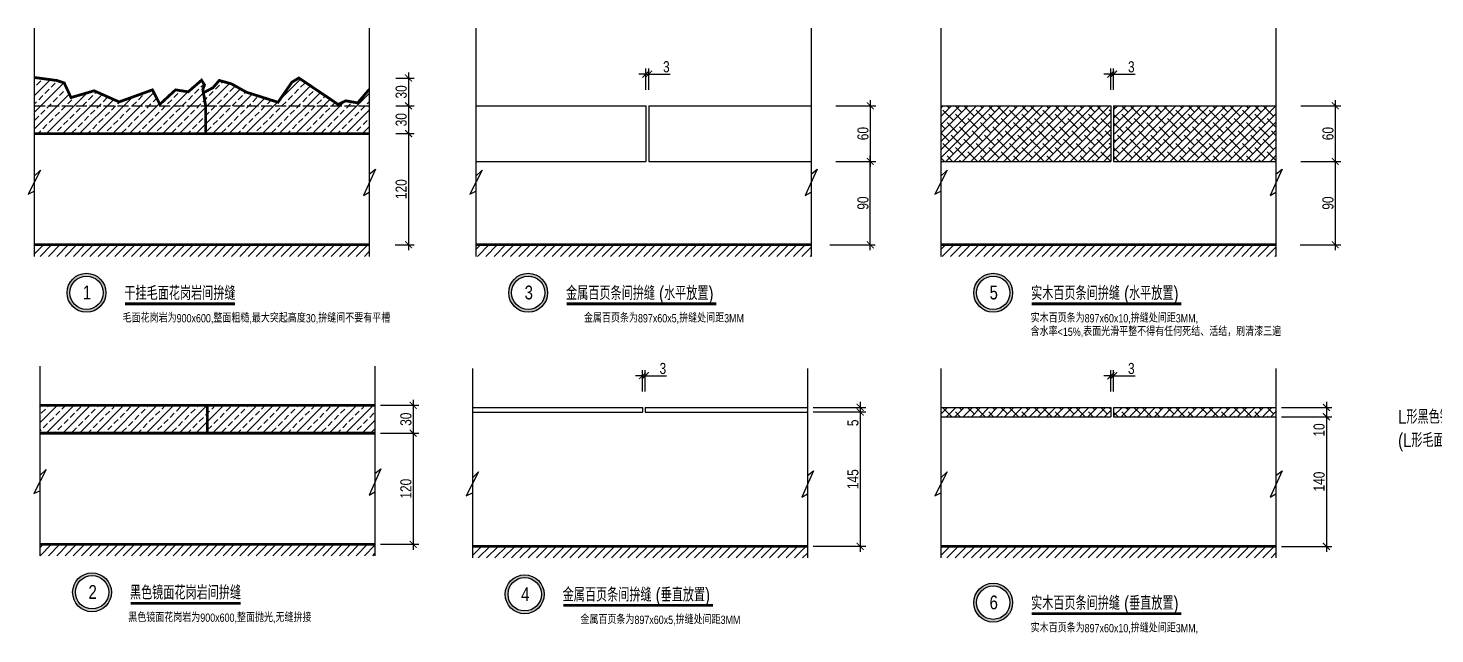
# Model space of a CAD drawing. Extents: x 13851 to 16195, y 22596 to 24292.
# Drawn here: x 13894 to 15413, y 23638 to 24292 of the extents above; entities that cross this region are included whole.
import ezdxf

# ---------------------------------------------------------------- set-up
doc = ezdxf.new("R2010")
doc.units = 0
doc.linetypes.add('ACAD_ISO02W100', pattern=[15, 12, -3])
doc.layers.get('0').update_dxf_attribs({"linetype": 'CONTINUOUS'})
doc.layers.get('DEFPOINTS').update_dxf_attribs({"linetype": 'CONTINUOUS'})
for name, color, linetype in [('LAYER1', 1, 'CONTINUOUS'), ('LAYER2', 2, 'CONTINUOUS'), ('TEXT', 3, 'CONTINUOUS')]:
    doc.layers.add(name, color=color, linetype=linetype)
doc.styles.get("Standard").update_dxf_attribs({"font": 'ros.shx', "width": 0.8, "bigfont": 'hztxt.shx'})
doc.dimstyles.get("Standard").update_dxf_attribs({"dimtxt": 0.18, "dimasz": 0.18, "dimexe": 0.18, "dimexo": 0.0625, "dimgap": 0.09, "dimtad": 0, "dimtih": 1, "dimtoh": 1, "dimdec": 4, "dimzin": 0, "dimtxsty": 'STANDARD', "dimcen": 0.09, "dimazin": 3, "dimtfac": 1, "dimtdec": 4, "dimtofl": 0, "dimtmove": 0, "dimatfit": 3, "dimtolj": 1, "dimtzin": 0})

# ---------------------------------------------------------------- blocks, each defined once
blk = doc.blocks.new('_ARCHTICK')
at = {"color": 0, "linetype": 'BYBLOCK', "const_width": 0.15}
blk.add_lwpolyline([(-0.5, -0.5), (0.5, 0.5)], dxfattribs=at)
blk = doc.blocks.new('*D1')
at = {"color": 0, "linetype": 'BYBLOCK'}
for p, q in [((1237.5, 203), (1257.3, 203)), ((1251.3, 209), (1251.3, 167)), ((1237.5, 173), (1257.3, 173))]:
    blk.add_line(p, q, dxfattribs=at)
at = {"layer": 'DEFPOINTS', "color": 0, "linetype": 'BYBLOCK'}
for p in [(1231.5, 203), (1231.5, 173), (1251.3, 173)]:
    blk.add_point(p, dxfattribs=at)
at = {"color": 0, "linetype": 'BYBLOCK', "xscale": 7.5, "yscale": 7.5, "zscale": 7.5}
for p, rotation in [((1251.3, 203), 90), ((1251.3, 173), 270)]:
    blk.add_blockref('_ARCHTICK', p, dxfattribs=dict(at, rotation=rotation))
at = {"color": 0, "linetype": 'BYBLOCK', "insert": (1243.4, 188), "char_height": 12, "attachment_point": 5, "rotation": 90}
blk.add_mtext('\\A1;30', dxfattribs=at)
blk = doc.blocks.new('*D2')
at = {"color": 0, "linetype": 'BYBLOCK'}
for p, q in [((1251.3, 179), (1251.3, 137)), ((1237.5, 143), (1257.3, 143))]:
    blk.add_line(p, q, dxfattribs=at)
at = {"layer": 'DEFPOINTS', "color": 0, "linetype": 'BYBLOCK'}
for p in [(1231.5, 173), (1231.5, 143), (1251.3, 143)]:
    blk.add_point(p, dxfattribs=at)
at = {"color": 0, "linetype": 'BYBLOCK', "xscale": 7.5, "yscale": 7.5, "zscale": 7.5}
for p, rotation in [((1251.3, 173), 90), ((1251.3, 143), 270)]:
    blk.add_blockref('_ARCHTICK', p, dxfattribs=dict(at, rotation=rotation))
at = {"color": 0, "linetype": 'BYBLOCK', "insert": (1243.4, 158), "char_height": 12, "attachment_point": 5, "rotation": 90}
blk.add_mtext('\\A1;30', dxfattribs=at)
blk = doc.blocks.new('*D3')
at = {"color": 0, "linetype": 'BYBLOCK'}
for p, q in [((1251.3, 149), (1251.3, 17)), ((1237, 23), (1257.3, 23))]:
    blk.add_line(p, q, dxfattribs=at)
at = {"layer": 'DEFPOINTS', "color": 0, "linetype": 'BYBLOCK'}
for p in [(1231.5, 143), (1231, 23), (1251.3, 23)]:
    blk.add_point(p, dxfattribs=at)
at = {"color": 0, "linetype": 'BYBLOCK', "xscale": 7.5, "yscale": 7.5, "zscale": 7.5}
for p, rotation in [((1251.3, 143), 90), ((1251.3, 23), 270)]:
    blk.add_blockref('_ARCHTICK', p, dxfattribs=dict(at, rotation=rotation))
at = {"color": 0, "linetype": 'BYBLOCK', "insert": (1243.4, 83), "char_height": 12, "attachment_point": 5, "rotation": 90}
blk.add_mtext('\\A1;120', dxfattribs=at)
blk = doc.blocks.new('*D4')
at = {"color": 0, "linetype": 'BYBLOCK'}
for p, q in [((1211.6, -195.8), (1252.9, -195.8)), ((1246.9, -189.8), (1246.9, -231.8)), ((1211.6, -225.8), (1252.9, -225.8))]:
    blk.add_line(p, q, dxfattribs=at)
at = {"layer": 'DEFPOINTS', "color": 0, "linetype": 'BYBLOCK'}
for p in [(1205.6, -195.8), (1205.6, -225.8), (1246.9, -225.8)]:
    blk.add_point(p, dxfattribs=at)
at = {"color": 0, "linetype": 'BYBLOCK', "xscale": 7.5, "yscale": 7.5, "zscale": 7.5}
for p, rotation in [((1246.9, -195.8), 90), ((1246.9, -225.8), 270)]:
    blk.add_blockref('_ARCHTICK', p, dxfattribs=dict(at, rotation=rotation))
at = {"color": 0, "linetype": 'BYBLOCK', "insert": (1239.1, -210.8), "char_height": 12, "attachment_point": 5, "rotation": 90}
blk.add_mtext('\\A1;30', dxfattribs=at)
blk = doc.blocks.new('*D5')
at = {"color": 0, "linetype": 'BYBLOCK'}
for p, q in [((1246.9, -219.8), (1246.9, -351.8)), ((1211.6, -345.8), (1252.9, -345.8))]:
    blk.add_line(p, q, dxfattribs=at)
at = {"layer": 'DEFPOINTS', "color": 0, "linetype": 'BYBLOCK'}
for p in [(1205.6, -225.8), (1205.6, -345.8), (1246.9, -345.8)]:
    blk.add_point(p, dxfattribs=at)
at = {"color": 0, "linetype": 'BYBLOCK', "xscale": 7.5, "yscale": 7.5, "zscale": 7.5}
for p, rotation in [((1246.9, -225.8), 90), ((1246.9, -345.8), 270)]:
    blk.add_blockref('_ARCHTICK', p, dxfattribs=dict(at, rotation=rotation))
at = {"color": 0, "linetype": 'BYBLOCK', "insert": (1239.1, -285.8), "char_height": 12, "attachment_point": 5, "rotation": 90}
blk.add_mtext('\\A1;120', dxfattribs=at)
blk = doc.blocks.new('*D6')
at = {"color": 0, "linetype": 'BYBLOCK'}
for p, q in [((14803.1, 24213.7), (14803.1, 24141.7)), ((14765.8, 24207.7), (14809.1, 24207.7)), ((14765.8, 24147.7), (14809.1, 24147.7))]:
    blk.add_line(p, q, dxfattribs=at)
at = {"layer": 'DEFPOINTS', "color": 0, "linetype": 'BYBLOCK'}
for p in [(14759.8, 24207.7), (14759.8, 24147.7), (14803.1, 24147.7)]:
    blk.add_point(p, dxfattribs=at)
at = {"color": 0, "linetype": 'BYBLOCK', "xscale": 7.5, "yscale": 7.5, "zscale": 7.5}
for p, rotation in [((14803.1, 24207.7), 90), ((14803.1, 24147.7), 270)]:
    blk.add_blockref('_ARCHTICK', p, dxfattribs=dict(at, rotation=rotation))
at = {"color": 0, "linetype": 'BYBLOCK', "insert": (14795.2, 24177.7), "char_height": 12, "attachment_point": 5, "rotation": 90}
blk.add_mtext('\\A1;60', dxfattribs=at)
blk = doc.blocks.new('*D8')
at = {"color": 0, "linetype": 'BYBLOCK'}
for p, q in [((14803.1, 24051.7), (14803.1, 24153.7)), ((14766, 24147.7), (14809.1, 24147.7))]:
    blk.add_line(p, q, dxfattribs=at)
at = {"layer": 'DEFPOINTS', "color": 0, "linetype": 'BYBLOCK'}
for p in [(14760, 24147.7), (14803.1, 24147.7), (14759.3, 24057.7)]:
    blk.add_point(p, dxfattribs=at)
at = {"color": 0, "linetype": 'BYBLOCK', "xscale": 7.5, "yscale": 7.5, "zscale": 7.5}
for p, rotation in [((14803.1, 24147.7), 90), ((14803.1, 24057.7), 270)]:
    blk.add_blockref('_ARCHTICK', p, dxfattribs=dict(at, rotation=rotation))
at = {"color": 0, "linetype": 'BYBLOCK', "insert": (14795.2, 24102.7), "char_height": 12, "attachment_point": 5, "rotation": 90}
blk.add_mtext('\\A1;90', dxfattribs=at)
blk = doc.blocks.new('*D9')
at = {"color": 0, "linetype": 'BYBLOCK'}
for p, q in [((1350.4, 179), (1350.4, 201.9)), ((1353.4, 179), (1353.4, 201.9)), ((1350.4, 195.9), (1342.9, 195.9)), ((1350.4, 195.9), (1353.4, 195.9)), ((1353.4, 195.9), (1376.6, 195.9))]:
    blk.add_line(p, q, dxfattribs=at)
at = {"layer": 'DEFPOINTS', "color": 0, "linetype": 'BYBLOCK'}
for p in [(1353.4, 195.9), (1350.4, 173), (1353.4, 173)]:
    blk.add_point(p, dxfattribs=at)
at = {"color": 0, "linetype": 'BYBLOCK', "xscale": 7.5, "yscale": 7.5, "zscale": 7.5}
blk.add_blockref('_ARCHTICK', (1350.4, 195.9), dxfattribs=at)
at = {"color": 0, "linetype": 'BYBLOCK', "xscale": 7.5, "yscale": 7.5, "zscale": 7.5, "rotation": 180}
blk.add_blockref('_ARCHTICK', (1353.4, 195.9), dxfattribs=at)
at = {"color": 0, "linetype": 'BYBLOCK', "insert": (1372.5, 203.8), "char_height": 12, "attachment_point": 5}
blk.add_mtext('\\A1;3', dxfattribs=at)
blk = doc.blocks.new('*D10')
at = {"color": 0, "linetype": 'BYBLOCK'}
for p, q in [((1081.5, -173.2), (1081.5, -150.3)), ((1084.5, -173.2), (1084.5, -150.3)), ((1081.5, -156.3), (1074, -156.3)), ((1081.5, -156.3), (1084.5, -156.3)), ((1084.5, -156.3), (1107.7, -156.3))]:
    blk.add_line(p, q, dxfattribs=at)
at = {"layer": 'DEFPOINTS', "color": 0, "linetype": 'BYBLOCK'}
for p in [(1084.5, -156.3), (1081.5, -179.2), (1084.5, -179.2)]:
    blk.add_point(p, dxfattribs=at)
at = {"color": 0, "linetype": 'BYBLOCK', "xscale": 7.5, "yscale": 7.5, "zscale": 7.5}
blk.add_blockref('_ARCHTICK', (1081.5, -156.3), dxfattribs=at)
at = {"color": 0, "linetype": 'BYBLOCK', "xscale": 7.5, "yscale": 7.5, "zscale": 7.5, "rotation": 180}
blk.add_blockref('_ARCHTICK', (1084.5, -156.3), dxfattribs=at)
at = {"color": 0, "linetype": 'BYBLOCK', "insert": (1103.6, -148.5), "char_height": 12, "attachment_point": 5}
blk.add_mtext('\\A1;3', dxfattribs=at)
blk = doc.blocks.new('*D11')
at = {"color": 0, "linetype": 'BYBLOCK'}
for p, q in [((1585.5, -223.8), (1585.5, -234.8)), ((1534.6, -229.8), (1591.5, -229.8)), ((1534.6, -234.8), (1591.5, -234.8)), ((1585.5, -234.8), (1585.5, -250.6))]:
    blk.add_line(p, q, dxfattribs=at)
at = {"layer": 'DEFPOINTS', "color": 0, "linetype": 'BYBLOCK'}
for p in [(1528.6, -229.8), (1528.6, -234.8), (1585.5, -234.8)]:
    blk.add_point(p, dxfattribs=at)
at = {"color": 0, "linetype": 'BYBLOCK', "xscale": 7.5, "yscale": 7.5, "zscale": 7.5}
for p, rotation in [((1585.5, -229.8), 90), ((1585.5, -234.8), 270)]:
    blk.add_blockref('_ARCHTICK', p, dxfattribs=dict(at, rotation=rotation))
at = {"color": 0, "linetype": 'BYBLOCK', "insert": (1577.7, -246.5), "char_height": 12, "attachment_point": 5, "rotation": 90}
blk.add_mtext('\\A1;5', dxfattribs=at)
blk = doc.blocks.new('*D12')
at = {"color": 0, "linetype": 'BYBLOCK'}
for p, q in [((1585.5, -228.8), (1585.5, -385.8)), ((1534.6, -379.8), (1591.5, -379.8))]:
    blk.add_line(p, q, dxfattribs=at)
at = {"layer": 'DEFPOINTS', "color": 0, "linetype": 'BYBLOCK'}
for p in [(1528.6, -234.8), (1528.6, -379.8), (1585.5, -379.8)]:
    blk.add_point(p, dxfattribs=at)
at = {"color": 0, "linetype": 'BYBLOCK', "xscale": 7.5, "yscale": 7.5, "zscale": 7.5}
for p, rotation in [((1585.5, -234.8), 90), ((1585.5, -379.8), 270)]:
    blk.add_blockref('_ARCHTICK', p, dxfattribs=dict(at, rotation=rotation))
at = {"color": 0, "linetype": 'BYBLOCK', "insert": (1577.7, -307.3), "char_height": 12, "attachment_point": 5, "rotation": 90}
blk.add_mtext('\\A1;145', dxfattribs=at)
blk = doc.blocks.new('*D13')
at = {"color": 0, "linetype": 'BYBLOCK'}
for p, q in [((15305.1, 24213.7), (15305.1, 24141.7)), ((15267.9, 24207.7), (15311.1, 24207.7)), ((15267.9, 24147.7), (15311.1, 24147.7))]:
    blk.add_line(p, q, dxfattribs=at)
at = {"layer": 'DEFPOINTS', "color": 0, "linetype": 'BYBLOCK'}
for p in [(15261.9, 24207.7), (15261.9, 24147.7), (15305.1, 24147.7)]:
    blk.add_point(p, dxfattribs=at)
at = {"color": 0, "linetype": 'BYBLOCK', "xscale": 7.5, "yscale": 7.5, "zscale": 7.5}
for p, rotation in [((15305.1, 24207.7), 90), ((15305.1, 24147.7), 270)]:
    blk.add_blockref('_ARCHTICK', p, dxfattribs=dict(at, rotation=rotation))
at = {"color": 0, "linetype": 'BYBLOCK', "insert": (15297.3, 24177.7), "char_height": 12, "attachment_point": 5, "rotation": 90}
blk.add_mtext('\\A1;60', dxfattribs=at)
blk = doc.blocks.new('*D17')
at = {"color": 0, "linetype": 'BYBLOCK'}
for p, q in [((1566.5, -173.2), (1566.5, -150.3)), ((1569.5, -173.2), (1569.5, -150.3)), ((1566.5, -156.3), (1559, -156.3)), ((1566.5, -156.3), (1569.5, -156.3)), ((1569.5, -156.3), (1592.8, -156.3))]:
    blk.add_line(p, q, dxfattribs=at)
at = {"layer": 'DEFPOINTS', "color": 0, "linetype": 'BYBLOCK'}
for p in [(1569.5, -156.3), (1566.5, -179.2), (1569.5, -179.2)]:
    blk.add_point(p, dxfattribs=at)
at = {"color": 0, "linetype": 'BYBLOCK', "xscale": 7.5, "yscale": 7.5, "zscale": 7.5}
blk.add_blockref('_ARCHTICK', (1566.5, -156.3), dxfattribs=at)
at = {"color": 0, "linetype": 'BYBLOCK', "xscale": 7.5, "yscale": 7.5, "zscale": 7.5, "rotation": 180}
blk.add_blockref('_ARCHTICK', (1569.5, -156.3), dxfattribs=at)
at = {"color": 0, "linetype": 'BYBLOCK', "insert": (1588.6, -148.5), "char_height": 12, "attachment_point": 5}
blk.add_mtext('\\A1;3', dxfattribs=at)
blk = doc.blocks.new('*D14')
at = {"color": 0, "linetype": 'BYBLOCK'}
for p, q in [((15305.1, 24153.7), (15305.1, 24051.7)), ((15267.3, 24057.7), (15311.1, 24057.7))]:
    blk.add_line(p, q, dxfattribs=at)
at = {"layer": 'DEFPOINTS', "color": 0, "linetype": 'BYBLOCK'}
for p in [(15261.9, 24147.7), (15261.3, 24057.7), (15305.1, 24057.7)]:
    blk.add_point(p, dxfattribs=at)
at = {"color": 0, "linetype": 'BYBLOCK', "xscale": 7.5, "yscale": 7.5, "zscale": 7.5}
for p, rotation in [((15305.1, 24147.7), 90), ((15305.1, 24057.7), 270)]:
    blk.add_blockref('_ARCHTICK', p, dxfattribs=dict(at, rotation=rotation))
at = {"color": 0, "linetype": 'BYBLOCK', "insert": (15297.3, 24102.7), "char_height": 12, "attachment_point": 5, "rotation": 90}
blk.add_mtext('\\A1;90', dxfattribs=at)
blk = doc.blocks.new('*D16')
at = {"color": 0, "linetype": 'BYBLOCK'}
for p, q in [((1081.5, 190.3), (1081.5, 213.2)), ((1084.5, 190.3), (1084.5, 213.2)), ((1081.5, 207.2), (1074, 207.2)), ((1081.5, 207.2), (1084.5, 207.2)), ((1084.5, 207.2), (1107.7, 207.2))]:
    blk.add_line(p, q, dxfattribs=at)
at = {"layer": 'DEFPOINTS', "color": 0, "linetype": 'BYBLOCK'}
for p in [(1084.5, 207.2), (1081.5, 184.3), (1084.5, 184.3)]:
    blk.add_point(p, dxfattribs=at)
at = {"color": 0, "linetype": 'BYBLOCK', "xscale": 7.5, "yscale": 7.5, "zscale": 7.5}
blk.add_blockref('_ARCHTICK', (1081.5, 207.2), dxfattribs=at)
at = {"color": 0, "linetype": 'BYBLOCK', "xscale": 7.5, "yscale": 7.5, "zscale": 7.5, "rotation": 180}
blk.add_blockref('_ARCHTICK', (1084.5, 207.2), dxfattribs=at)
at = {"color": 0, "linetype": 'BYBLOCK', "insert": (1103.6, 215), "char_height": 12, "attachment_point": 5}
blk.add_mtext('\\A1;3', dxfattribs=at)
blk = doc.blocks.new('*D18')
at = {"color": 0, "linetype": 'BYBLOCK'}
for p, q in [((1750.8, -190.5), (1805.3, -190.5)), ((1799.3, -184.5), (1799.3, -200.5)), ((1750.8, -200.5), (1805.3, -200.5)), ((1799.3, -200.5), (1799.3, -221.7))]:
    blk.add_line(p, q, dxfattribs=at)
at = {"layer": 'DEFPOINTS', "color": 0, "linetype": 'BYBLOCK'}
for p in [(1744.8, -190.5), (1744.8, -200.5), (1799.3, -200.5)]:
    blk.add_point(p, dxfattribs=at)
at = {"color": 0, "linetype": 'BYBLOCK', "xscale": 7.5, "yscale": 7.5, "zscale": 7.5}
for p, rotation in [((1799.3, -190.5), 90), ((1799.3, -200.5), 270)]:
    blk.add_blockref('_ARCHTICK', p, dxfattribs=dict(at, rotation=rotation))
at = {"color": 0, "linetype": 'BYBLOCK', "insert": (1791.4, -214.8), "char_height": 12, "attachment_point": 5, "rotation": 90}
blk.add_mtext('\\A1;10', dxfattribs=at)
blk = doc.blocks.new('*D19')
at = {"color": 0, "linetype": 'BYBLOCK'}
for p, q in [((1799.3, -194.5), (1799.3, -346.5)), ((1750.8, -340.5), (1805.3, -340.5))]:
    blk.add_line(p, q, dxfattribs=at)
at = {"layer": 'DEFPOINTS', "color": 0, "linetype": 'BYBLOCK'}
for p in [(1744.8, -200.5), (1744.8, -340.5), (1799.3, -340.5)]:
    blk.add_point(p, dxfattribs=at)
at = {"color": 0, "linetype": 'BYBLOCK', "xscale": 7.5, "yscale": 7.5, "zscale": 7.5}
for p, rotation in [((1799.3, -200.5), 90), ((1799.3, -340.5), 270)]:
    blk.add_blockref('_ARCHTICK', p, dxfattribs=dict(at, rotation=rotation))
at = {"color": 0, "linetype": 'BYBLOCK', "insert": (1791.4, -270.5), "char_height": 12, "attachment_point": 5, "rotation": 90}
blk.add_mtext('\\A1;140', dxfattribs=at)

msp = doc.modelspace()

# ---------------------------------------------------------------- hatches: boundary and pattern name
at = {"layer": 'LAYER2'}
h = msp.add_hatch(dxfattribs=at)
h.set_pattern_fill('ANSI33', color=256, scale=2, style=0)
h.set_pattern_definition([(45, (13483.067, 24034.694), (-8.98026, 8.98026), []), (45, (13492.047, 24034.694), (-8.98026, 8.98026), [6.35, -3.175])])
h.paths.add_polyline_path([(14262.1, 24177.7), (14262.1, 24225.5), (14249.6, 24210.8), (14236.8, 24213.1), (14228.5, 24209.2), (14186.1, 24237.7), (14178.6, 24233.2), (14163.6, 24211.5), (14129.4, 24222.4), (14113.3, 24231.4), (14100.1, 24235.1), (14093.4, 24227.2), (14083.3, 24221.9), (14084.4, 24217.8), (14085.4, 24207.7), (14085.4, 24177.7)])
h.paths.add_polyline_path([(14085.4, 24177.7), (14085.4, 24207.7), (14082.4, 24225.3), (14084.2, 24230.3), (14081, 24235.3), (14066.6, 24222.8), (14052.9, 24224.9), (14036, 24209.3), (14028, 24224.9), (13992, 24211.9), (13965, 24223.9), (13940.1, 24216.6), (13932.7, 24232.4), (13924.8, 24235), (13900.2, 24238.3), (13900.2, 24177.7)])
h = msp.add_hatch(dxfattribs=at)
h.set_pattern_fill('ANSI38', color=256, scale=2, style=0)
h.set_pattern_definition([(45, (13496.315, 24034.694), (-4.490128, 4.490128), []), (135, (13496.315, 24034.694), (-13.470384, 4.490128), [15.875, -9.525])])
h.paths.add_polyline_path([(15065.8, 24207.7), (15065.8, 24147.7), (15241.1, 24147.7), (15241.1, 24207.7)])
h.paths.add_polyline_path([(14879.2, 24207.7), (14879.2, 24147.7), (15062.8, 24147.7), (15062.8, 24207.7)])
h = msp.add_hatch(dxfattribs=at)
h.set_pattern_fill('ANSI31', color=256, scale=2, style=0)
h.set_pattern_definition([(45, (13483.067, 24034.694), (-4.49013, 4.49013), [])])
h.paths.add_polyline_path([(13900.2, 24057.7), (13900.2, 24045.2), (14262.1, 24045.2), (14262.1, 24057.7)])
h = msp.add_hatch(dxfattribs=at)
h.set_pattern_fill('ANSI31', color=256, scale=2, style=0)
h.set_pattern_definition([(45, (13479.283, 24034.694), (-4.490128, 4.490128), [])])
h.paths.add_polyline_path([(14377.2, 24057.7), (14377.2, 24045.2), (14739.1, 24045.2), (14739.1, 24057.7)])
h = msp.add_hatch(dxfattribs=at)
h.set_pattern_fill('ANSI31', color=256, scale=2, style=0)
h.set_pattern_definition([(45, (13496.315, 24034.694), (-4.490128, 4.490128), [])])
h.paths.add_polyline_path([(14879.2, 24057.7), (14879.2, 24045.2), (15241.1, 24045.2), (15241.1, 24057.7)])
h = msp.add_hatch(dxfattribs=at)
h.set_pattern_fill('ANSI33', color=256, scale=2, style=0)
h.set_pattern_definition([(45, (13492.531, 24080.184), (-8.98026, 8.98026), []), (45, (13501.511, 24080.184), (-8.98026, 8.98026), [6.35, -3.175])])
h.paths.add_polyline_path([(13906.3, 23884.4), (13906.3, 23854.4), (14087.2, 23854.4), (14087.2, 23884.4)])
h.paths.add_polyline_path([(14268.2, 23854.4), (14268.2, 23884.4), (14087.2, 23884.4), (14087.2, 23854.4)])
h = msp.add_hatch(dxfattribs=at)
h.set_pattern_fill('ANSI38', color=256, scale=2, style=0)
h.set_pattern_definition([(45, (13496.315, 24072.6217), (-4.490128, 4.490128), []), (135, (13496.315, 24072.6217), (-13.470384, 4.490128), [15.875, -9.525])])
h.paths.add_polyline_path([(15241.1, 23872.1), (15241.1, 23882.1), (15065.8, 23882.1), (15065.8, 23872.1)])
h.paths.add_polyline_path([(15062.8, 23872.1), (15062.8, 23882.1), (14879.2, 23882.1), (14879.2, 23872.1)])
h = msp.add_hatch(dxfattribs=at)
h.set_pattern_fill('ANSI31', color=256, scale=2, style=0)
h.set_pattern_definition([(45, (13492.531, 24080.1836), (-4.49013, 4.49013), [])])
h.paths.add_polyline_path([(13906.3, 23734.4), (13906.3, 23722), (14268.2, 23722), (14268.2, 23734.4)])
h = msp.add_hatch(dxfattribs=at)
h.set_pattern_fill('ANSI31', color=256, scale=2, style=0)
h.set_pattern_definition([(45, (13475.501, 24072.6217), (-4.490128, 4.490128), [])])
h.paths.add_polyline_path([(14373.4, 23732.1), (14373.4, 23719.7), (14735.3, 23719.7), (14735.3, 23732.1)])
h = msp.add_hatch(dxfattribs=at)
h.set_pattern_fill('ANSI31', color=256, scale=2, style=0)
h.set_pattern_definition([(45, (13496.315, 24072.6217), (-4.490128, 4.490128), [])])
h.paths.add_polyline_path([(14879.2, 23732.1), (14879.2, 23719.7), (15241.1, 23719.7), (15241.1, 23732.1)])
at = {"layer": 'TEXT'}
h = msp.add_hatch(color=256, dxfattribs=at)
h.paths.add_polyline_path([(13935.8, 24005.9, 1), (13977.8, 24005.9, 1)])
h.paths.add_polyline_path([(13974.8, 24005.9, -1), (13938.8, 24005.9, -1)], flags=16)
h.paths.add_polyline_path([(13952.7, 23998.1), (13959.9, 23998.1), (13959.9, 24013.8), (13952.7, 24013.8)], flags=8)
h = msp.add_hatch(color=256, dxfattribs=at)
h.paths.add_polyline_path([(14412.7, 24005.9, 1), (14454.7, 24005.9, 1)])
h.paths.add_polyline_path([(14451.7, 24005.9, -1), (14415.7, 24005.9, -1)], flags=16)
h.paths.add_polyline_path([(14428.4, 23998.1), (14439.3, 23998.1), (14439.3, 24013.8), (14428.4, 24013.8)], flags=8)
h = msp.add_hatch(color=256, dxfattribs=at)
h.paths.add_polyline_path([(14914.8, 24005.9, 1), (14956.8, 24005.9, 1)])
h.paths.add_polyline_path([(14953.8, 24005.9, -1), (14917.8, 24005.9, -1)], flags=16)
h.paths.add_polyline_path([(14930.5, 23998.1), (14941.3, 23998.1), (14941.3, 24013.8), (14930.5, 24013.8)], flags=8)
h = msp.add_hatch(color=256, dxfattribs=at)
h.paths.add_polyline_path([(13941.8, 23682.6, 1), (13983.8, 23682.6, 1)])
h.paths.add_polyline_path([(13980.8, 23682.6, -1), (13944.8, 23682.6, -1)], flags=16)
h.paths.add_polyline_path([(13957.5, 23674.8), (13968.4, 23674.8), (13968.4, 23690.6), (13957.5, 23690.6)], flags=8)
h = msp.add_hatch(color=256, dxfattribs=at)
h.paths.add_polyline_path([(14408.9, 23680.4, 1), (14450.9, 23680.4, 1)])
h.paths.add_polyline_path([(14447.9, 23680.4, -1), (14411.9, 23680.4, -1)], flags=16)
h.paths.add_polyline_path([(14424.7, 23672.5), (14435.9, 23672.5), (14435.9, 23688.3), (14424.7, 23688.3)], flags=8)
h = msp.add_hatch(color=256, dxfattribs=at)
h.paths.add_polyline_path([(14914.8, 23671.4, 1), (14956.8, 23671.4, 1)])
h.paths.add_polyline_path([(14953.8, 23671.4, -1), (14917.8, 23671.4, -1)], flags=16)
h.paths.add_polyline_path([(14930.9, 23663.6), (14941.3, 23663.6), (14941.3, 23679.3), (14930.9, 23679.3)], flags=8)

# ---------------------------------------------------------------- linework, layer by layer
for p, q in [((13924.8, 24235), (13900.2, 24238.3)), ((13932.7, 24232.4), (13924.8, 24235)), ((13940.1, 24216.6), (13932.7, 24232.4)), ((14081, 24235.3), (14066.6, 24222.8)), ((14081, 24235.3), (14084.2, 24230.3)), ((14084.2, 24230.3), (14082.4, 24225.3)), ((14083.3, 24221.9), (14093.4, 24227.2)), ((14093.4, 24227.2), (14100.1, 24235.1)), ((14100.1, 24235.1), (14113.3, 24231.4)), ((14113.3, 24231.4), (14129.4, 24222.4)), ((14163.6, 24211.5), (14178.6, 24233.2)), ((14178.6, 24233.2), (14186.1, 24237.7)), ((14186.1, 24237.7), (14228.5, 24209.2)), ((13965, 24223.9), (13940.1, 24216.6)), ((13992, 24211.9), (13965, 24223.9)), ((14028, 24224.9), (13992, 24211.9)), ((14036, 24209.3), (14028, 24224.9)), ((14052.9, 24224.9), (14036, 24209.3)), ((14066.6, 24222.8), (14052.9, 24224.9)), ((14082.4, 24225.3), (14084.4, 24217.8)), ((14084.4, 24217.8), (14085.4, 24207.7)), ((14129.4, 24222.4), (14163.6, 24211.5)), ((14085.4, 24207.7), (14085.4, 24177.7)), ((14377.2, 24207.7), (14560.8, 24207.7)), ((14560.8, 24207.7), (14560.8, 24147.7)), ((14879.2, 24207.7), (15062.8, 24207.7)), ((15062.8, 24207.7), (15062.8, 24147.7)), ((13900.2, 24177.7), (14085.4, 24177.7)), ((14377.2, 24147.7), (14560.8, 24147.7)), ((14879.2, 24147.7), (15062.8, 24147.7)), ((14087.2, 23884.4), (14087.2, 23854.4)), ((14373.4, 23882.1), (14557, 23882.1)), ((14373.4, 23877.1), (14557, 23877.1)), ((14557, 23882.1), (14557, 23877.1)), ((15062.8, 23882.1), (15062.8, 23872.1)), ((15065.8, 23882.1), (15065.8, 23872.1))]:
    msp.add_line(p, q)
at = {"const_width": 3}
for points in [[(13900.2, 24238.3), (13924.8, 24235), (13932.7, 24232.4), (13940.1, 24216.6), (13965, 24223.9), (13992, 24211.9), (14028, 24224.9), (14036, 24209.3), (14052.9, 24224.9), (14066.6, 24222.8), (14081, 24235.3), (14084.2, 24230.3), (14082.4, 24225.3), (14085.4, 24207.7), (14085.4, 24177.7), (13900.2, 24177.7)], [(14262.1, 24225.5), (14249.6, 24210.8), (14236.8, 24213.1), (14228.5, 24209.2), (14186.1, 24237.7), (14178.6, 24233.2), (14163.6, 24211.5), (14129.4, 24222.4), (14113.3, 24231.4), (14100.1, 24235.1), (14093.4, 24227.2), (14083.3, 24221.9)], [(14085.4, 24177.7), (14262.1, 24177.7)], [(13900.2, 24057.7), (14262.1, 24057.7)], [(14377.2, 24057.7), (14739.1, 24057.7)], [(14879.2, 24057.7), (15241.1, 24057.7)], [(14087.2, 23884.4), (14087.2, 23854.4)], [(13906.3, 23854.4), (14268.2, 23854.4)], [(13906.3, 23734.4), (14268.2, 23734.4)], [(14373.4, 23732.1), (14735.3, 23732.1)], [(14879.2, 23732.1), (15241.1, 23732.1)]]:
    msp.add_lwpolyline(points, dxfattribs=at)
for points in [[(14563.8, 24207.7), (14739.1, 24207.7)], [(14563.8, 24207.7), (14563.8, 24147.7), (14739.1, 24147.7)], [(15065.8, 24207.7), (15241.1, 24207.7)], [(15065.8, 24207.7), (15065.8, 24147.7), (15241.1, 24147.7)], [(14085.4, 24177.7), (14262.1, 24177.7)], [(13900.2, 24057.7), (14262.1, 24057.7)], [(14377.2, 24057.7), (14739.1, 24057.7)], [(14879.2, 24057.7), (15241.1, 24057.7)], [(14560, 23882.1), (14735.3, 23882.1)], [(14560, 23882.1), (14560, 23877.1), (14735.3, 23877.1)], [(14879.2, 23882.1), (15062.8, 23882.1)], [(15065.8, 23882.1), (15241.1, 23882.1)], [(14879.2, 23872.1), (15062.8, 23872.1)], [(15065.8, 23872.1), (15241.1, 23872.1)], [(13906.3, 23734.4), (14268.2, 23734.4)], [(14373.4, 23732.1), (14735.3, 23732.1)], [(14879.2, 23732.1), (15241.1, 23732.1)]]:
    msp.add_lwpolyline(points)
msp.add_lwpolyline([(13906.3, 23884.4, 3, 3, 0), (14268.2, 23884.4, 3, 3, 0)], format="xyseb")
at = {"layer": 'LAYER1'}
for p, q in [((13900.2, 24291.5), (13900.2, 24045.2)), ((14262.1, 24291.5), (14262.1, 24045.2)), ((14377.2, 24291.5), (14377.2, 24045.2)), ((14739.1, 24291.5), (14739.1, 24045.2)), ((14879.2, 24291.5), (14879.2, 24045.2)), ((15241.1, 24291.5), (15241.1, 24045.2)), ((14228.5, 24209.2), (14236.8, 24213.1)), ((14236.8, 24213.1), (14249.6, 24210.8)), ((14249.6, 24210.8), (14262.1, 24225.5)), ((13907, 24138.2), (13893.8, 24112.3)), ((13900.2, 24131.9), (13907, 24138.2)), ((14268.7, 24139.3), (14256, 24110.8)), ((14262.1, 24134), (14268.7, 24139.3)), ((14383.9, 24138.2), (14370.7, 24112.3)), ((14377.2, 24131.9), (14383.9, 24138.2)), ((14745.6, 24139.3), (14732.9, 24110.8)), ((14739.1, 24134), (14745.6, 24139.3)), ((14886, 24138.2), (14872.8, 24112.3)), ((14879.2, 24131.9), (14886, 24138.2)), ((15247.7, 24139.3), (15235, 24110.8)), ((15241.1, 24134), (15247.7, 24139.3)), ((13893.8, 24112.3), (13900.2, 24115.5)), ((14256, 24110.8), (14262.1, 24114.5)), ((14370.7, 24112.3), (14377.2, 24115.5)), ((14732.9, 24110.8), (14739.1, 24114.5)), ((14872.8, 24112.3), (14879.2, 24115.5)), ((15235, 24110.8), (15241.1, 24114.5)), ((13906.3, 23926.5), (13906.3, 23722)), ((14268.2, 23926.5), (14268.2, 23722)), ((14373.4, 23924.2), (14373.4, 23719.7)), ((14735.3, 23924.2), (14735.3, 23719.7)), ((14879.2, 23924.2), (14879.2, 23719.7)), ((15241.1, 23924.2), (15241.1, 23719.7)), ((13913.1, 23815), (13899.8, 23789.1)), ((13906.3, 23808.6), (13913.1, 23815)), ((14274.7, 23816), (14262.1, 23787.5)), ((14268.2, 23810.7), (14274.7, 23816)), ((14380.2, 23812.7), (14366.9, 23786.8)), ((14373.4, 23806.3), (14380.2, 23812.7)), ((14741.8, 23813.7), (14729.2, 23785.2)), ((14735.3, 23808.5), (14741.8, 23813.7)), ((14886, 23812.7), (14872.8, 23786.8)), ((14879.2, 23806.3), (14886, 23812.7)), ((15247.7, 23813.7), (15235, 23785.2)), ((15241.1, 23808.5), (15247.7, 23813.7)), ((13899.8, 23789.1), (13906.3, 23792.2)), ((14262.1, 23787.5), (14268.2, 23791.2)), ((14366.9, 23786.8), (14373.4, 23790)), ((14729.2, 23785.2), (14735.3, 23788.9)), ((14872.8, 23786.8), (14879.2, 23790)), ((15235, 23785.2), (15241.1, 23788.9))]:
    msp.add_line(p, q, dxfattribs=at)
at = {"layer": 'LAYER1', "linetype": 'ACAD_ISO02W100'}
msp.add_line((13900.2, 24207.7), (14085.4, 24207.7), dxfattribs=at)
msp.add_lwpolyline([(14085.4, 24207.7), (14262.1, 24207.7)], dxfattribs=at)
at = {"layer": 'TEXT'}
msp.add_line((14759.3, 24057.7), (14808.4, 24057.7), dxfattribs=at)
at = {"layer": 'TEXT', "const_width": 3}
for points in [[(13998.4, 23993.9), (14117.1, 23993.9)], [(14475.3, 23993.9), (14637, 23993.9)], [(14977.4, 23993.9), (15139.1, 23993.9)], [(14004.5, 23670.7), (14123.1, 23670.7)], [(14471.6, 23668.4), (14633.3, 23668.4)], [(14977.4, 23659.4), (15139.1, 23659.4)]]:
    msp.add_lwpolyline(points, dxfattribs=at)
at = {"layer": 'TEXT'}
for centre, radius in [((13956.8, 24005.9), 21), ((13956.8, 24005.9), 18), ((14433.7, 24005.9), 21), ((14433.7, 24005.9), 18), ((14935.8, 24005.9), 21), ((14935.8, 24005.9), 18), ((13962.8, 23682.6), 21), ((13962.8, 23682.6), 18), ((14429.9, 23680.4), 21), ((14429.9, 23680.4), 18), ((14935.8, 23671.4), 21), ((14935.8, 23671.4), 18)]:
    msp.add_circle(centre, radius, dxfattribs=at)

# ---------------------------------------------------------------- texts
at = {"layer": 'TEXT', "width": 0.8}
for s, height, p in [('干挂毛面花岗岩间拚缝', 15, (13997.7, 23998)), ('3', 15, (14429.9, 23998.7)), ('金属百页条间拚缝 (水平放置)', 15, (14474.6, 23998)), ('实木百页条间拚缝 (水平放置)', 15, (14976.7, 23998)), ('1', 15, (13952.9, 23998.7)), ('5', 15, (14931.9, 23998.7)), ('毛面花岗岩为900x600,整面粗糙,最大突起高度30,拚缝间不要有平槽', 9, (13995.8, 23973.9)), ('金属百页条为897x60x5,拚缝处间距3MM', 9, (14493.9, 23973.9)), ('实木百页条为897x60x10,拚缝处间距3MM,', 9, (14976.2, 23973.9)), ('含水率<15%,表面光滑平整不得有任何死结、活结，刷清漆三遍', 9, (14976.2, 23959.3)), ('L形黑色镜面花岗岩,为一整块制安', 15, (15373, 23864.5)), ('(L形毛面花岗岩,为一整块制安)', 15, (15373, 23839.3)), ('2', 15, (13959, 23675.4)), ('黑色镜面花岗岩间拚缝', 15, (14003.7, 23674.8)), ('4', 15, (14426.1, 23673.1)), ('金属百页条间拚缝 (垂直放置)', 15, (14470.9, 23672.5)), ('实木百页条间拚缝 (垂直放置)', 15, (14976.7, 23663.5)), ('6', 15, (14931.9, 23664.2)), ('黑色镜面花岗岩为900x600,整面抛光,无缝拚接', 9, (14001.9, 23650.7)), ('金属百页条为897x60x5,拚缝处间距3MM', 9, (14490.1, 23648.4)), ('实木百页条为897x60x10,拚缝处间距3MM,', 9, (14976.2, 23639.4))]:
    msp.add_text(s, height=height, dxfattribs=at).set_placement(p)

# ---------------------------------------------------------------- dimensions: what is measured, and where the dimension line sits
at = {"layer": 'TEXT'}
for base, p1, p2, picture, middle, set_off in [((14563.8, 24241.8), (14560.8, 24219), (14563.8, 24219), '*D9', (14582.9, 24249.7), (13210.4, 24046)), ((15065.8, 24241.8), (15062.8, 24219), (15065.8, 24219), '*D16', (15085, 24249.7), (13981.3, 24034.7)), ((14560, 23916.3), (14557, 23893.4), (14560, 23893.4), '*D10', (14579.1, 23924.2), (13475.5, 24072.6)), ((15065.8, 23916.3), (15062.8, 23893.4), (15065.8, 23893.4), '*D17', (15085, 23924.2), (13496.3, 24072.6))]:
    dim = msp.add_linear_dim(base=base, p1=p1, p2=p2, dimstyle='STANDARD', override={"dimscale": 3, "dimtxt": 4, "dimasz": 2.5, "dimexe": 2, "dimexo": 2, "dimgap": 0.625, "dimtad": 1, "dimtih": 0, "dimtoh": 0, "dimdec": 0, "dimzin": 8, "dimblk1": 'ARCHTICK', "dimblk2": 'ARCHTICK', "dimsah": 1, "dimcen": 2.5, "dimdle": 2, "dimtdec": 0, "dimtofl": 1}, dxfattribs=at)
    dim.commit()
    dim.dimension.update_dxf_attribs({"geometry": picture, "text_midpoint": middle, "insert": set_off})
for base, p1, p2, override, picture, middle, set_off in [((14304.5, 24207.7), (14284.7, 24237.7), (14284.7, 24207.7), {"dimscale": 3, "dimtxt": 4, "dimasz": 2.5, "dimexe": 2, "dimexo": 2, "dimgap": 0.625, "dimtad": 1, "dimtih": 0, "dimtoh": 0, "dimdec": 0, "dimzin": 8, "dimblk1": 'ARCHTICK', "dimblk2": 'ARCHTICK', "dimsah": 1, "dimcen": 2.5, "dimdle": 2, "dimtdec": 0, "dimtofl": 1}, '*D1', (14296.6, 24222.7), (13053.2, 24034.7)), ((14304.5, 24177.7), (14284.7, 24207.7), (14284.7, 24177.7), {"dimscale": 3, "dimtxt": 4, "dimasz": 2.5, "dimexe": 2, "dimexo": 2, "dimgap": 0.625, "dimtad": 1, "dimtih": 0, "dimtoh": 0, "dimdec": 0, "dimzin": 8, "dimblk1": 'ARCHTICK', "dimblk2": 'ARCHTICK', "dimsah": 1, "dimcen": 2.5, "dimdle": 2, "dimse1": 1, "dimtdec": 0, "dimtofl": 1}, '*D2', (14296.6, 24192.7), (13053.2, 24034.7)), ((14304.5, 24057.7), (14284.7, 24177.7), (14284.2, 24057.7), {"dimscale": 3, "dimtxt": 4, "dimasz": 2.5, "dimexe": 2, "dimexo": 2, "dimgap": 0.625, "dimtad": 1, "dimtih": 0, "dimtoh": 0, "dimdec": 0, "dimzin": 8, "dimblk1": 'ARCHTICK', "dimblk2": 'ARCHTICK', "dimsah": 1, "dimcen": 2.5, "dimdle": 2, "dimse1": 1, "dimtdec": 0, "dimtofl": 1}, '*D3', (14296.6, 24117.7), (13053.2, 24034.7)), ((14309.6, 23854.4), (14268.2, 23884.4), (14268.2, 23854.4), {"dimscale": 3, "dimtxt": 4, "dimasz": 2.5, "dimexe": 2, "dimexo": 2, "dimgap": 0.625, "dimtad": 1, "dimtih": 0, "dimtoh": 0, "dimdec": 0, "dimzin": 8, "dimblk1": 'ARCHTICK', "dimblk2": 'ARCHTICK', "dimsah": 1, "dimcen": 2.5, "dimdle": 2, "dimtdec": 0, "dimtofl": 1}, '*D4', (14301.7, 23869.4), (13062.6, 24080.2)), ((14792.2, 23877.1), (14735.3, 23882.1), (14735.3, 23877.1), {"dimscale": 3, "dimtxt": 4, "dimasz": 2.5, "dimexe": 2, "dimexo": 2, "dimgap": 0.625, "dimtad": 1, "dimtih": 0, "dimtoh": 0, "dimdec": 0, "dimzin": 8, "dimblk1": 'ARCHTICK', "dimblk2": 'ARCHTICK', "dimsah": 1, "dimcen": 2.5, "dimdle": 2, "dimtdec": 0, "dimtofl": 1}, '*D11', (14784.3, 23865.5), (13206.7, 24112)), ((14792.2, 23732.1), (14735.3, 23877.1), (14735.3, 23732.1), {"dimscale": 3, "dimtxt": 4, "dimasz": 2.5, "dimexe": 2, "dimexo": 2, "dimgap": 0.625, "dimtad": 1, "dimtih": 0, "dimtoh": 0, "dimdec": 0, "dimzin": 8, "dimblk1": 'ARCHTICK', "dimblk2": 'ARCHTICK', "dimsah": 1, "dimcen": 2.5, "dimdle": 2, "dimse1": 1, "dimtdec": 0, "dimtofl": 1}, '*D12', (14784.3, 23804.6), (13206.7, 24112)), ((15295.6, 23872.1), (15241.1, 23882.1), (15241.1, 23872.1), {"dimscale": 3, "dimtxt": 4, "dimasz": 2.5, "dimexe": 2, "dimexo": 2, "dimgap": 0.625, "dimtad": 1, "dimtih": 0, "dimtoh": 0, "dimdec": 0, "dimzin": 8, "dimblk1": 'ARCHTICK', "dimblk2": 'ARCHTICK', "dimsah": 1, "dimcen": 2.5, "dimdle": 2, "dimtdec": 0, "dimtofl": 1}, '*D18', (15287.8, 23857.8), (13496.3, 24072.6)), ((15295.6, 23732.1), (15241.1, 23872.1), (15241.1, 23732.1), {"dimscale": 3, "dimtxt": 4, "dimasz": 2.5, "dimexe": 2, "dimexo": 2, "dimgap": 0.625, "dimtad": 1, "dimtih": 0, "dimtoh": 0, "dimdec": 0, "dimzin": 8, "dimblk1": 'ARCHTICK', "dimblk2": 'ARCHTICK', "dimsah": 1, "dimcen": 2.5, "dimdle": 2, "dimse1": 1, "dimtdec": 0, "dimtofl": 1}, '*D19', (15287.8, 23802.1), (13496.3, 24072.6)), ((14309.6, 23734.4), (14268.2, 23854.4), (14268.2, 23734.4), {"dimscale": 3, "dimtxt": 4, "dimasz": 2.5, "dimexe": 2, "dimexo": 2, "dimgap": 0.625, "dimtad": 1, "dimtih": 0, "dimtoh": 0, "dimdec": 0, "dimzin": 8, "dimblk1": 'ARCHTICK', "dimblk2": 'ARCHTICK', "dimsah": 1, "dimcen": 2.5, "dimdle": 2, "dimse1": 1, "dimtdec": 0, "dimtofl": 1}, '*D5', (14301.7, 23794.4), (13062.6, 24080.2))]:
    dim = msp.add_linear_dim(base=base, p1=p1, p2=p2, angle=90, dimstyle='STANDARD', override=override, dxfattribs=at)
    dim.commit()
    dim.dimension.update_dxf_attribs({"geometry": picture, "text_midpoint": middle, "insert": set_off})
for base, p1, p2, override, picture, middle in [((14803.1, 24147.7), (14759.8, 24207.7), (14759.8, 24147.7), {"dimscale": 3, "dimtxt": 4, "dimasz": 2.5, "dimexe": 2, "dimexo": 2, "dimgap": 0.625, "dimtad": 1, "dimtih": 0, "dimtoh": 0, "dimdec": 0, "dimzin": 8, "dimblk1": 'ARCHTICK', "dimblk2": 'ARCHTICK', "dimsah": 1, "dimcen": 2.5, "dimdle": 2, "dimtdec": 0, "dimtofl": 1}, '*D6', (14795.2, 24177.7)), ((15305.1, 24147.7), (15261.9, 24207.7), (15261.9, 24147.7), {"dimscale": 3, "dimtxt": 4, "dimasz": 2.5, "dimexe": 2, "dimexo": 2, "dimgap": 0.625, "dimtad": 1, "dimtih": 0, "dimtoh": 0, "dimdec": 0, "dimzin": 8, "dimblk1": 'ARCHTICK', "dimblk2": 'ARCHTICK', "dimsah": 1, "dimcen": 2.5, "dimdle": 2, "dimtdec": 0, "dimtofl": 1}, '*D13', (15297.3, 24177.7)), ((14803.1, 24147.7), (14759.3, 24057.7), (14760, 24147.7), {"dimscale": 3, "dimtxt": 4, "dimasz": 2.5, "dimexe": 2, "dimexo": 2, "dimgap": 0.625, "dimtad": 1, "dimtih": 0, "dimtoh": 0, "dimdec": 0, "dimzin": 8, "dimblk1": 'ARCHTICK', "dimblk2": 'ARCHTICK', "dimsah": 1, "dimcen": 2.5, "dimdle": 2, "dimse1": 1, "dimtdec": 0, "dimtofl": 1}, '*D8', (14795.2, 24102.7)), ((15305.1, 24057.7), (15261.9, 24147.7), (15261.3, 24057.7), {"dimscale": 3, "dimtxt": 4, "dimasz": 2.5, "dimexe": 2, "dimexo": 2, "dimgap": 0.625, "dimtad": 1, "dimtih": 0, "dimtoh": 0, "dimdec": 0, "dimzin": 8, "dimblk1": 'ARCHTICK', "dimblk2": 'ARCHTICK', "dimsah": 1, "dimcen": 2.5, "dimdle": 2, "dimse1": 1, "dimtdec": 0, "dimtofl": 1}, '*D14', (15297.3, 24102.7))]:
    dim = msp.add_linear_dim(base=base, p1=p1, p2=p2, angle=90, dimstyle='STANDARD', override=override, dxfattribs=at)
    dim.commit()
    dim.dimension.update_dxf_attribs({"geometry": picture, "text_midpoint": middle})

doc.saveas('drawing.dxf')
